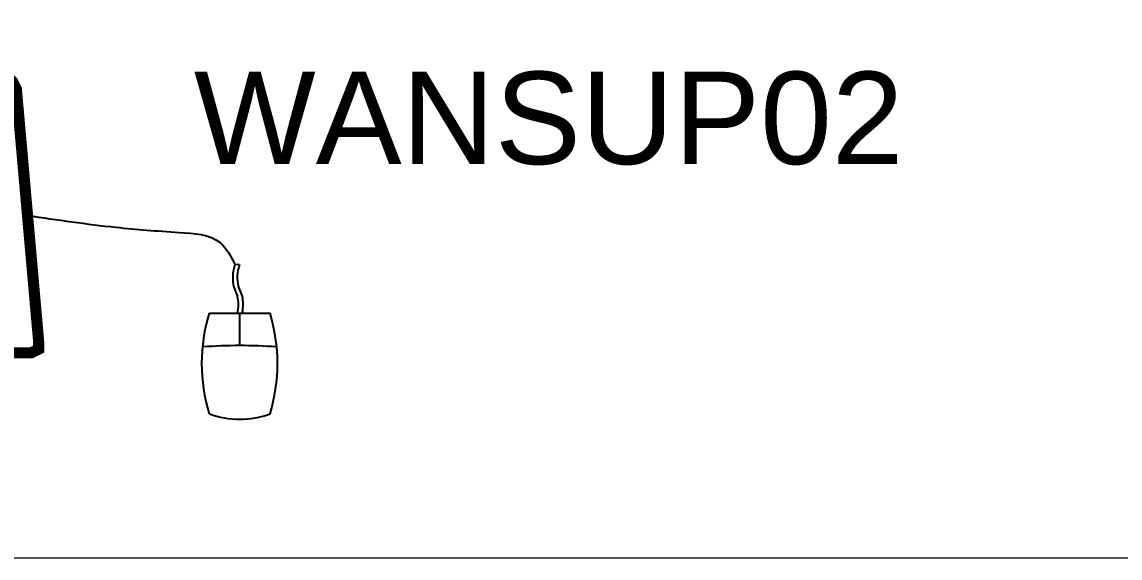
# Paper-space layout 'Sample Network Drawing - A1 Sheet' of a CAD drawing. Extents: x 49 to 806, y 22 to 564.
# Drawn here: x 395.42 to 425.14, y 305.87 to 320.38 of the extents above; entities that cross this region are included whole.
import ezdxf

# ---------------------------------------------------------------- set-up
doc = ezdxf.new("R2010")
doc.units = 0
for name, color, linetype, lineweight in [('G-ANNO-SYMB-EXST', 252, 'Continuous', 13), ('N-ANNO-TEXT-EXST', 252, 'Continuous', 18), ('N-EQPM-EXST', 252, 'Continuous', 25)]:
    doc.layers.add(name, color=color, linetype=linetype, lineweight=lineweight)
doc.styles.add('_CGS_2-5_NOTES', font='arial.ttf', dxfattribs={"height": 2.5})

psp = doc.layouts.new('Sample Network Drawing - A1 Sheet')

# ---------------------------------------------------------------- linework, layer by layer
at = {"layer": 'G-ANNO-SYMB-EXST', "ltscale": 10}
psp.add_lwpolyline([(321.726, 366.232), (472.061, 366.232), (472.061, 305.873), (321.726, 305.873)], close=True, dxfattribs=at)
at = {"layer": 'N-EQPM-EXST', "linetype": 'Continuous'}
for p, q in [((401.313, 313.808), (401.187, 313.815)), ((401.155, 313.203), (401.259, 312.954)), ((401.383, 312.978), (401.283, 313.221)), ((400.493, 312.501), (402.137, 312.501)), ((401.259, 312.502), (401.383, 312.502)), ((401.311, 312.496), (401.311, 311.626))]:
    psp.add_line(p, q, dxfattribs=at)
at = {"layer": 'N-EQPM-EXST', "ltscale": 3, "const_width": 0.301}
psp.add_lwpolyline([(395.069, 318.861), (377.79, 318.861), (377.689, 318.761), (377.589, 318.56), (376.986, 311.729), (376.986, 311.528), (377.187, 311.427), (395.672, 311.427), (395.873, 311.528), (395.873, 311.729), (395.27, 318.56), (395.17, 318.761), (395.069, 318.861), (395.069, 318.861)], dxfattribs=at)
at = {"layer": 'N-EQPM-EXST', "linetype": 'Continuous'}
for centre, major_axis, start_param, end_param in [((402.61, 313.455), (1.485, 0), -3.43161, -2.940407), ((402.447, 313.472), (1.201, 0), 2.80575, 3.390534), ((399.661, 312.728), (1.62, 0), -0.165272, 0.165272), ((399.892, 312.74), (1.518, 0), -0.185939, 0.185939), ((406.586, 311.137), (6.302, 0), 2.883674, 3.399511), ((395.792, 311.137), (6.545, 0), -0.248101, 0.248101), ((401.315, 302.016), (11.318, 0), 1.482499, 1.659094), ((401.315, 311.403), (2.089, 0), -1.974968, -1.166625)]:
    psp.add_ellipse(centre, major_axis=major_axis, ratio=0.848743, start_param=start_param, end_param=end_param, dxfattribs=at)
at = {"layer": 'N-EQPM-EXST'}
psp.add_spline([(395.572, 315.144), (397.962, 314.826), (399.673, 314.687), (400.783, 314.41), (401.187, 313.815)], degree=3, dxfattribs=at)

# ---------------------------------------------------------------- texts
at = {"layer": 'N-ANNO-TEXT-EXST', "insert": (409.681, 319.034), "char_height": 2.5, "width": 25.6802, "attachment_point": 2, "style": '_CGS_2-5_NOTES'}
psp.add_mtext('WANSUP02', dxfattribs=at)

doc.saveas('drawing.dxf')
